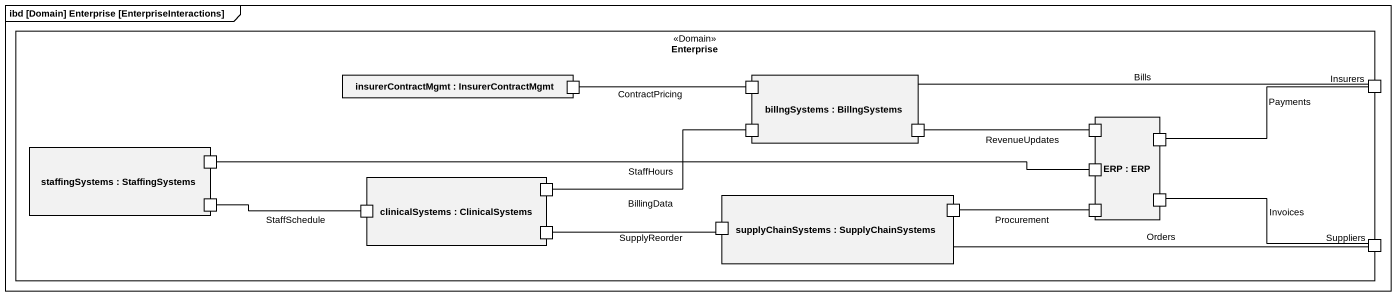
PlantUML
@startuml
mainframe ibd [Domain] Enterprise [EnterpriseInteractions]
rectangle Enterprise <<Domain>> {
  rectangle "insurerContractMgmt : InsurerContractMgmt" as insurerContractMgmt {
    port " " as port1
  }
  rectangle "billngSystems : BillngSystems" as billngSystems {
    port " " as port2
    port " " as port4
    port " " as port5
  }
  port Insurers
  rectangle "ERP : ERP" as ERP {
    port " " as port6
    port " " as port7
    port " " as port10
    port " " as port11
    port " " as port16
  }
  rectangle "staffingSystems : StaffingSystems" as staffingSystems {
    port " " as port3
    port " " as port8
  }
  rectangle "clinicalSystems : ClinicalSystems" as clinicalSystems {
    port " " as port9
    port " " as port12
    port " " as port13
  }
  rectangle "supplyChainSystems : SupplyChainSystems" as supplyChainSystems {
    port " " as port14
    port " " as port15
  }
  port Suppliers
}
port1 -right- port2 : ContractPricing
billngSystems -right- Insurers : Bills
port3 -right- port10 : StaffHours
port5 -right- port6 : RevenueUpdates
port7 -right- Insurers : Payments
port8 -right- port12 : StaffSchedule
port9 -right- port4 : BillingData
supplyChainSystems -right- Suppliers : Orders
port11 -right- Suppliers : Invoices
port13 -right- port14 : SupplyReorder
port15 -right- port16 : Procurement
@enduml
